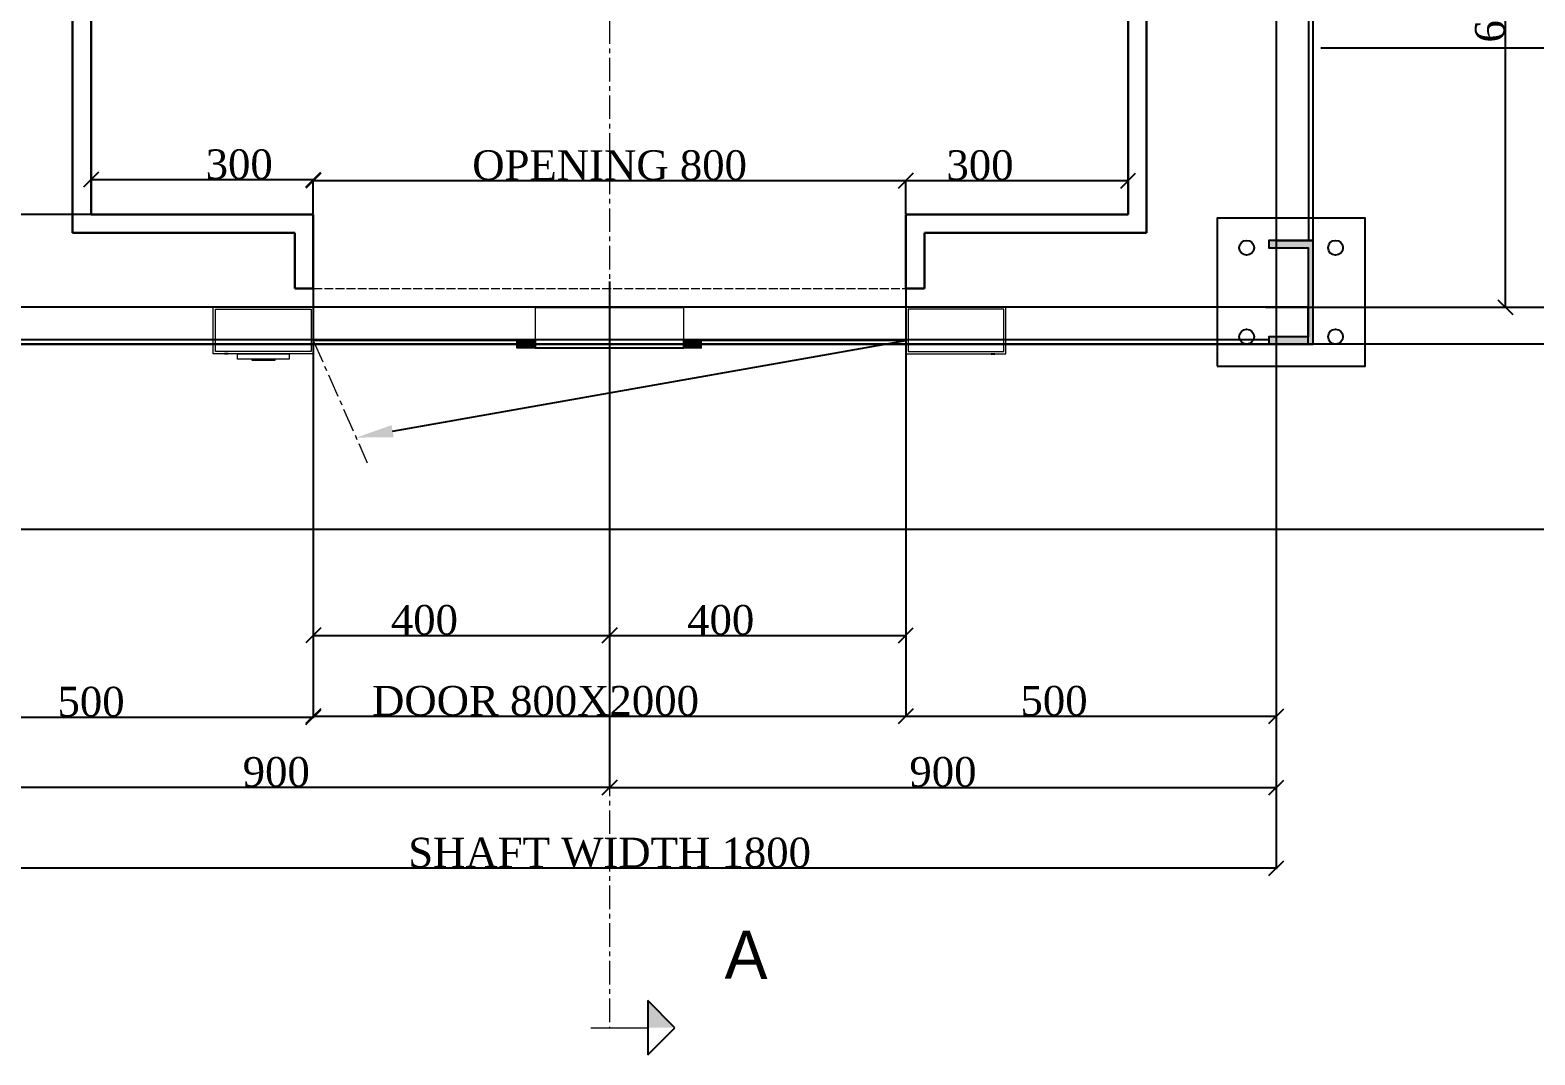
# Model space of a CAD drawing. Header units: millimetres. Extents: x -60342 to 1024385, y -25305 to 32879.
# Drawn here: x 1756 to 3788, y -2963 to -1580 of the extents above; entities that cross this region are included whole.
import ezdxf
from ezdxf import colors
from ezdxf.entities.mleader import LeaderData, LeaderLine
from ezdxf.math import Vec2, Vec3

# ---------------------------------------------------------------- set-up
doc = ezdxf.new("R2010")
doc.units = ezdxf.units.MM
doc.linetypes.add('ACAD_ISO02W100', pattern=[15, 12, -3])
doc.linetypes.add('CENTER', pattern=[50.8, 31.75, -6.35, 6.35, -6.35])
doc.layers.add('6', color=7, linetype='Continuous')
doc.layers.add('Steel', color=7, linetype='Continuous')
for name, color, linetype, lineweight in [('Car', 3, 'Continuous', 18), ('CL', 2, 'CENTER', 0), ('DL', 8, 'ACAD_ISO02W100', 0), ('step&guides', 3, 'Continuous', 30)]:
    doc.layers.add(name, color=color, linetype=linetype, lineweight=lineweight)
doc.styles.add('nassar2', font='cent.shx', dxfattribs={"height": 60})
doc.styles.add('top', font='cent.shx', dxfattribs={"height": 40})
doc.dimstyles.new('top', dxfattribs={"dimtxt": 35, "dimasz": 20, "dimexe": 1.25, "dimexo": 0.625, "dimtad": 1, "dimtxsty": 'top', "dimblk": 'OBLIQUE', "dimcen": 2.5, "dimadec": 0, "dimazin": 0, "dimtfac": 1, "dimtmove": 0, "dimatfit": 3, "dimldrblk": 'OBLIQUE', "dimfxl": 1, "dimarcsym": 0})

# ---------------------------------------------------------------- blocks, each defined once
blk = doc.blocks.new('_Oblique')
at = {"color": 0, "linetype": 'ByBlock', "lineweight": -2}
blk.add_line((-0.5, -0.5), (0.5, 0.5), dxfattribs=at)
blk = doc.blocks.new('*D24')
at = {"color": 0, "lineweight": -2, "transparency": 16777216}
for p, q in [((2138.7, -1927.2), (2138.7, -2398.1)), ((2538.7, -1927.2), (2538.7, -2398.1)), ((2138.7, -2396.8), (2538.7, -2396.8))]:
    blk.add_line(p, q, dxfattribs=at)
at = {"layer": 'Defpoints', "color": 0, "transparency": 16777216}
for p in [(2138.7, -1926.6), (2538.7, -1926.6), (2538.7, -2396.8)]:
    blk.add_point(p, dxfattribs=at)
at = {"color": 0, "lineweight": -2, "transparency": 16777216, "xscale": 20, "yscale": 20, "zscale": 20, "rotation": 180}
blk.add_blockref('_Oblique', (2138.7, -2396.8), dxfattribs=at)
at = {"color": 0, "lineweight": -2, "transparency": 16777216, "xscale": 20, "yscale": 20, "zscale": 20}
blk.add_blockref('_Oblique', (2538.7, -2396.8), dxfattribs=at)
at = {"color": 0, "transparency": 16777216, "insert": (2288.7, -2376.2), "char_height": 40, "attachment_point": 5, "style": 'top'}
blk.add_mtext('400', dxfattribs=at)
blk = doc.blocks.new('*D25')
at = {"color": 0, "lineweight": -2, "transparency": 16777216}
for p, q in [((2538.7, -1919.1), (2538.7, -2398.1)), ((2938.7, -1927.2), (2938.7, -2398.1)), ((2538.7, -2396.8), (2938.7, -2396.8))]:
    blk.add_line(p, q, dxfattribs=at)
at = {"layer": 'Defpoints', "color": 0, "transparency": 16777216}
for p in [(2538.7, -1918.5), (2938.7, -1926.6), (2938.7, -2396.8)]:
    blk.add_point(p, dxfattribs=at)
at = {"color": 0, "lineweight": -2, "transparency": 16777216, "xscale": 20, "yscale": 20, "zscale": 20, "rotation": 180}
blk.add_blockref('_Oblique', (2538.7, -2396.8), dxfattribs=at)
at = {"color": 0, "lineweight": -2, "transparency": 16777216, "xscale": 20, "yscale": 20, "zscale": 20}
blk.add_blockref('_Oblique', (2938.7, -2396.8), dxfattribs=at)
at = {"color": 0, "transparency": 16777216, "insert": (2688.7, -2376.2), "char_height": 40, "attachment_point": 5, "style": 'top'}
blk.add_mtext('400', dxfattribs=at)
blk = doc.blocks.new('*D8')
at = {"color": 0, "lineweight": -2, "transparency": 16777216}
for p, q in [((2138.7, -2047.9), (2138.7, -2507.3)), ((2938.7, -2043.8), (2938.7, -2507.3)), ((2138.7, -2506), (2938.7, -2506))]:
    blk.add_line(p, q, dxfattribs=at)
at = {"layer": 'Defpoints', "color": 0, "transparency": 16777216}
for p in [(2138.7, -2047.3), (2938.7, -2043.2), (2938.7, -2506)]:
    blk.add_point(p, dxfattribs=at)
at = {"color": 0, "lineweight": -2, "transparency": 16777216, "xscale": 20, "yscale": 20, "zscale": 20, "rotation": 180}
blk.add_blockref('_Oblique', (2138.7, -2506), dxfattribs=at)
at = {"color": 0, "lineweight": -2, "transparency": 16777216, "xscale": 20, "yscale": 20, "zscale": 20}
blk.add_blockref('_Oblique', (2938.7, -2506), dxfattribs=at)
at = {"color": 0, "transparency": 16777216, "insert": (2438.7, -2485.4), "char_height": 40, "attachment_point": 5, "style": 'top'}
blk.add_mtext('DOOR 800X2000', dxfattribs=at)
blk = doc.blocks.new('*D9')
at = {"color": 0, "lineweight": -2, "transparency": 16777216}
for p, q in [((1838.7, -1827.9), (1838.7, -1780.4)), ((2138.7, -1781.6), (1838.7, -1781.6)), ((2138.7, -1827.9), (2138.7, -1780.4))]:
    blk.add_line(p, q, dxfattribs=at)
at = {"layer": 'Defpoints', "color": 0, "transparency": 16777216}
for p in [(1838.7, -1781.6), (1838.7, -1828.6), (2138.7, -1828.6)]:
    blk.add_point(p, dxfattribs=at)
at = {"color": 0, "lineweight": -2, "transparency": 16777216, "xscale": 20, "yscale": 20, "zscale": 20, "rotation": 180}
blk.add_blockref('_Oblique', (1838.7, -1781.6), dxfattribs=at)
at = {"color": 0, "lineweight": -2, "transparency": 16777216, "xscale": 20, "yscale": 20, "zscale": 20}
blk.add_blockref('_Oblique', (2138.7, -1781.6), dxfattribs=at)
at = {"color": 0, "transparency": 16777216, "insert": (2038.7, -1761), "char_height": 40, "attachment_point": 5, "style": 'top'}
blk.add_mtext('300', dxfattribs=at)
blk = doc.blocks.new('*D10')
at = {"color": 0, "lineweight": -2, "transparency": 16777216}
for p, q in [((2138.7, -1827.9), (2138.7, -1781.6)), ((2138.7, -1782.9), (2938.7, -1782.9)), ((2938.7, -1827.9), (2938.7, -1781.6))]:
    blk.add_line(p, q, dxfattribs=at)
at = {"layer": 'Defpoints', "color": 0, "transparency": 16777216}
for p in [(2938.7, -1782.9), (2138.7, -1828.6), (2938.7, -1828.6)]:
    blk.add_point(p, dxfattribs=at)
at = {"color": 0, "lineweight": -2, "transparency": 16777216, "xscale": 20, "yscale": 20, "zscale": 20, "rotation": 180}
blk.add_blockref('_Oblique', (2138.7, -1782.9), dxfattribs=at)
at = {"color": 0, "lineweight": -2, "transparency": 16777216, "xscale": 20, "yscale": 20, "zscale": 20}
blk.add_blockref('_Oblique', (2938.7, -1782.9), dxfattribs=at)
at = {"color": 0, "transparency": 16777216, "insert": (2538.7, -1762.2), "char_height": 40, "attachment_point": 5, "style": 'top'}
blk.add_mtext('OPENING 800', dxfattribs=at)
blk = doc.blocks.new('*D26')
at = {"color": 0, "lineweight": -2, "transparency": 16777216}
for p, q in [((2938.7, -1827.9), (2938.7, -1781.6)), ((2938.7, -1782.9), (3238.7, -1782.9)), ((3238.7, -1827.9), (3238.7, -1781.6))]:
    blk.add_line(p, q, dxfattribs=at)
at = {"layer": 'Defpoints', "color": 0, "transparency": 16777216}
for p in [(3238.7, -1782.9), (2938.7, -1828.6), (3238.7, -1828.6)]:
    blk.add_point(p, dxfattribs=at)
at = {"color": 0, "lineweight": -2, "transparency": 16777216, "xscale": 20, "yscale": 20, "zscale": 20, "rotation": 180}
blk.add_blockref('_Oblique', (2938.7, -1782.9), dxfattribs=at)
at = {"color": 0, "lineweight": -2, "transparency": 16777216, "xscale": 20, "yscale": 20, "zscale": 20}
blk.add_blockref('_Oblique', (3238.7, -1782.9), dxfattribs=at)
at = {"color": 0, "transparency": 16777216, "insert": (3038.7, -1762.2), "char_height": 40, "attachment_point": 5, "style": 'top'}
blk.add_mtext('300', dxfattribs=at)
blk = doc.blocks.new('*D11')
at = {"color": 0, "lineweight": -2, "transparency": 16777216}
for p, q in [((3438.7, -1864.2), (3438.7, -2507.3)), ((2938.7, -2012), (2938.7, -2507.3)), ((2938.7, -2506), (3438.7, -2506))]:
    blk.add_line(p, q, dxfattribs=at)
at = {"layer": 'Defpoints', "color": 0, "transparency": 16777216}
for p in [(3438.7, -1863.6), (2938.7, -2011.4), (3438.7, -2506)]:
    blk.add_point(p, dxfattribs=at)
at = {"color": 0, "lineweight": -2, "transparency": 16777216, "xscale": 20, "yscale": 20, "zscale": 20, "rotation": 180}
blk.add_blockref('_Oblique', (2938.7, -2506), dxfattribs=at)
at = {"color": 0, "lineweight": -2, "transparency": 16777216, "xscale": 20, "yscale": 20, "zscale": 20}
blk.add_blockref('_Oblique', (3438.7, -2506), dxfattribs=at)
at = {"color": 0, "transparency": 16777216, "insert": (3138.7, -2485.4), "char_height": 40, "attachment_point": 5, "style": 'top'}
blk.add_mtext('500', dxfattribs=at)
blk = doc.blocks.new('*D12')
at = {"color": 0, "lineweight": -2, "transparency": 16777216}
for p, q in [((1638.7, -1864.2), (1638.7, -2508.5)), ((2138.7, -1927.2), (2138.7, -2508.5)), ((1638.7, -2507.3), (2138.7, -2507.3))]:
    blk.add_line(p, q, dxfattribs=at)
at = {"layer": 'Defpoints', "color": 0, "transparency": 16777216}
for p in [(1638.7, -1863.6), (2138.7, -1926.6), (2138.7, -2507.3)]:
    blk.add_point(p, dxfattribs=at)
at = {"color": 0, "lineweight": -2, "transparency": 16777216, "xscale": 20, "yscale": 20, "zscale": 20, "rotation": 180}
blk.add_blockref('_Oblique', (1638.7, -2507.3), dxfattribs=at)
at = {"color": 0, "lineweight": -2, "transparency": 16777216, "xscale": 20, "yscale": 20, "zscale": 20}
blk.add_blockref('_Oblique', (2138.7, -2507.3), dxfattribs=at)
at = {"color": 0, "transparency": 16777216, "insert": (1838.7, -2486.6), "char_height": 40, "attachment_point": 5, "style": 'top'}
blk.add_mtext('500', dxfattribs=at)
blk = doc.blocks.new('*D13')
at = {"color": 0, "lineweight": -2, "transparency": 16777216}
for p, q in [((1638.7, -1864.2), (1638.7, -2603.3)), ((2538.7, -2023.3), (2538.7, -2603.3)), ((2538.7, -2602.1), (1638.7, -2602.1))]:
    blk.add_line(p, q, dxfattribs=at)
at = {"layer": 'Defpoints', "color": 0, "transparency": 16777216}
for p in [(1638.7, -1863.6), (2538.7, -2022.6), (1638.7, -2602.1)]:
    blk.add_point(p, dxfattribs=at)
at = {"color": 0, "lineweight": -2, "transparency": 16777216, "xscale": 20, "yscale": 20, "zscale": 20, "rotation": 180}
blk.add_blockref('_Oblique', (1638.7, -2602.1), dxfattribs=at)
at = {"color": 0, "lineweight": -2, "transparency": 16777216, "xscale": 20, "yscale": 20, "zscale": 20}
blk.add_blockref('_Oblique', (2538.7, -2602.1), dxfattribs=at)
at = {"color": 0, "transparency": 16777216, "insert": (2088.7, -2581.4), "char_height": 40, "attachment_point": 5, "style": 'top'}
blk.add_mtext('900', dxfattribs=at)
blk = doc.blocks.new('*D14')
at = {"color": 0, "lineweight": -2, "transparency": 16777216}
for p, q in [((3438.7, -1864.2), (3438.7, -2603.3)), ((2538.7, -2023.3), (2538.7, -2603.3)), ((2538.7, -2602.1), (3438.7, -2602.1))]:
    blk.add_line(p, q, dxfattribs=at)
at = {"layer": 'Defpoints', "color": 0, "transparency": 16777216}
for p in [(3438.7, -1863.6), (2538.7, -2022.6), (3438.7, -2602.1)]:
    blk.add_point(p, dxfattribs=at)
at = {"color": 0, "lineweight": -2, "transparency": 16777216, "xscale": 20, "yscale": 20, "zscale": 20, "rotation": 180}
blk.add_blockref('_Oblique', (2538.7, -2602.1), dxfattribs=at)
at = {"color": 0, "lineweight": -2, "transparency": 16777216, "xscale": 20, "yscale": 20, "zscale": 20}
blk.add_blockref('_Oblique', (3438.7, -2602.1), dxfattribs=at)
at = {"color": 0, "transparency": 16777216, "insert": (2988.7, -2581.4), "char_height": 40, "attachment_point": 5, "style": 'top'}
blk.add_mtext('900', dxfattribs=at)
blk = doc.blocks.new('*D27')
at = {"color": 0, "lineweight": -2, "transparency": 16777216}
for p, q in [((1638.7, -1784.7), (1638.7, -2712.3)), ((3438.7, -1864.2), (3438.7, -2712.3)), ((3438.7, -2711.1), (1638.7, -2711.1))]:
    blk.add_line(p, q, dxfattribs=at)
at = {"layer": 'Defpoints', "color": 0, "transparency": 16777216}
for p in [(1638.7, -1784), (3438.7, -1863.6), (1638.7, -2711.1)]:
    blk.add_point(p, dxfattribs=at)
at = {"color": 0, "lineweight": -2, "transparency": 16777216, "xscale": 20, "yscale": 20, "zscale": 20, "rotation": 180}
blk.add_blockref('_Oblique', (1638.7, -2711.1), dxfattribs=at)
at = {"color": 0, "lineweight": -2, "transparency": 16777216, "xscale": 20, "yscale": 20, "zscale": 20}
blk.add_blockref('_Oblique', (3438.7, -2711.1), dxfattribs=at)
at = {"color": 0, "transparency": 16777216, "insert": (2538.7, -2690.5), "char_height": 40, "attachment_point": 5, "style": 'top'}
blk.add_mtext('SHAFT WIDTH 1800', dxfattribs=at)
blk = doc.blocks.new('*D16')
at = {"color": 0, "lineweight": -2, "transparency": 16777216}
for p, q in [((3434.3, -1328.6), (3749.1, -1328.6)), ((3747.8, -1328.6), (3747.8, -1953.6)), ((3429.3, -1953.6), (3749.1, -1953.6))]:
    blk.add_line(p, q, dxfattribs=at)
at = {"layer": 'Defpoints', "color": 0, "transparency": 16777216}
for p in [(3433.7, -1328.6), (3428.7, -1953.6), (3747.8, -1953.6)]:
    blk.add_point(p, dxfattribs=at)
at = {"color": 0, "lineweight": -2, "transparency": 16777216, "xscale": 20, "yscale": 20, "zscale": 20}
for p, rotation in [((3747.8, -1328.6), 90), ((3747.8, -1953.6), 270)]:
    blk.add_blockref('_Oblique', p, dxfattribs=dict(at, rotation=rotation))
at = {"color": 0, "transparency": 16777216, "insert": (3727.2, -1551.1), "char_height": 40, "attachment_point": 5, "rotation": 90, "style": 'top'}
blk.add_mtext('625', dxfattribs=at)
blk = doc.blocks.new('*D18')
at = {"color": 0, "lineweight": -2, "transparency": 16777216}
for p, q in [((1838, -828.6), (1221.1, -828.6)), ((1222.4, -1828.6), (1222.4, -828.6)), ((1988, -1828.6), (1221.1, -1828.6))]:
    blk.add_line(p, q, dxfattribs=at)
at = {"layer": 'Defpoints', "color": 0, "transparency": 16777216}
for p in [(1222.4, -828.6), (1838.7, -828.6), (1988.7, -1828.6)]:
    blk.add_point(p, dxfattribs=at)
at = {"color": 0, "lineweight": -2, "transparency": 16777216, "xscale": 20, "yscale": 20, "zscale": 20}
for p, rotation in [((1222.4, -828.6), 90), ((1222.4, -1828.6), 270)]:
    blk.add_blockref('_Oblique', p, dxfattribs=dict(at, rotation=rotation))
at = {"color": 0, "transparency": 16777216, "insert": (1201.7, -1278.6), "char_height": 40, "attachment_point": 5, "rotation": 90, "style": 'top'}
blk.add_mtext('CAR DEPTH 1000', dxfattribs=at)
blk = doc.blocks.new('*D21')
at = {"color": 0, "lineweight": -2, "transparency": 16777216}
for p, q in [((3434.3, -553.6), (3884.8, -553.6)), ((3883.5, -1953.6), (3883.5, -553.6)), ((3424.3, -1953.6), (3884.8, -1953.6))]:
    blk.add_line(p, q, dxfattribs=at)
at = {"layer": 'Defpoints', "color": 0, "transparency": 16777216}
for p in [(3433.7, -553.6), (3883.5, -553.6), (3423.7, -1953.6)]:
    blk.add_point(p, dxfattribs=at)
at = {"color": 0, "lineweight": -2, "transparency": 16777216, "xscale": 20, "yscale": 20, "zscale": 20}
for p, rotation in [((3883.5, -553.6), 90), ((3883.5, -1953.6), 270)]:
    blk.add_blockref('_Oblique', p, dxfattribs=dict(at, rotation=rotation))
at = {"color": 0, "transparency": 16777216, "insert": (3862.9, -1113.6), "char_height": 40, "attachment_point": 5, "rotation": 90, "style": 'top'}
blk.add_mtext('SHAFT DEPTH  1400', dxfattribs=at)

msp = doc.modelspace()

# ---------------------------------------------------------------- hatches: boundary and pattern name
at = {"true_color": 0x000007, "transparency": 33554666}
h = msp.add_hatch(color=7, dxfattribs=at)
h.paths.add_polyline_path([(2438.596, -1998.508), (2413.841, -1998.508), (2438.596, -2008.515)])
h.paths.add_polyline_path([(2413.841, -1998.508), (2438.596, -2008.515), (2413.841, -2008.515)])
h = msp.add_hatch(color=7, dxfattribs=at)
h.paths.add_polyline_path([(2662.439, -1998.508), (2638.738, -1998.508), (2662.439, -2008.515)])
h.paths.add_polyline_path([(2638.738, -1998.508), (2662.439, -2008.515), (2638.738, -2008.515)])
at = {"layer": 'Car', "lineweight": 25, "ltscale": 4, "transparency": 16777216}
h = msp.add_hatch(color=256, dxfattribs=at)
h.dxf.hatch_style = 1
h.paths.add_polyline_path([(2590.334, -2926.511), (2590.435, -2889.76), (2626.865, -2926.612)])
at = {"layer": 'Steel'}
msp.add_hatch(color=256, dxfattribs=at).paths.add_polyline_path([(3488.667, -1863.551), (3428.667, -1863.551), (3428.667, -1873.551), (3481.667, -1873.551), (3481.667, -1993.551), (3428.667, -1993.551), (3428.667, -2003.551), (3488.667, -2003.551)], flags=0)

# ---------------------------------------------------------------- linework, layer by layer
for p, q in [((2023.667, -1953.551), (2018.667, -1953.551)), ((3058.667, -1953.551), (3053.667, -1953.551)), ((2023.667, -2016.592), (2018.667, -2016.592)), ((3053.667, -2016.592), (3058.667, -2016.592))]:
    msp.add_line(p, q)
at = {"transparency": 33554666}
msp.add_line((2438.596, -1953.551), (2638.738, -1953.551), dxfattribs=at)
at = {"color": 7, "linetype": 'Continuous', "lineweight": 20, "transparency": 33554666}
for p, q in [((2438.596, -1998.551), (2138.667, -1998.551)), ((2938.667, -1998.551), (2638.738, -1998.551))]:
    msp.add_line(p, q, dxfattribs=at)
for points in [[(2003.667, -1953.551), (2138.667, -1953.551), (2138.667, -2016.592), (2003.667, -2016.592)], [(2006.667, -1956.571), (2135.667, -1956.551), (2135.667, -2013.551), (2006.667, -2013.571)], [(3073.667, -1953.551), (2938.667, -1953.551), (2938.667, -2016.592), (3073.667, -2016.592)], [(3070.667, -1956.571), (2941.667, -1956.551), (2941.667, -2013.551), (3070.667, -2013.571)], [(2106.167, -2023.898), (2036.167, -2023.898), (2036.167, -2016.592), (2106.167, -2016.592)], [(2086.751, -2025.898), (2056.135, -2025.898), (2056.135, -2023.898), (2086.751, -2023.898)]]:
    msp.add_lwpolyline(points, close=True, dxfattribs=at)
for points in [[(2638.738, -1998.551), (2938.667, -1998.551), (2938.667, -1953.551), (2138.667, -1953.551), (2138.667, -1998.551), (2438.596, -1998.551)], [(2438.596, -2008.515), (2438.596, -2003.586), (2438.596, -1953.551)], [(2638.738, -2008.515), (2638.738, -1953.551), (2638.738, -1953.551)]]:
    msp.add_lwpolyline(points, dxfattribs=at)
msp.add_lwpolyline([(788.667, -2253.551), (4288.667, -2253.551), (4288.667, -2003.551), (788.667, -2003.551)], close=True)
at = {"color": 7, "linetype": 'Continuous', "lineweight": -2, "true_color": 0x000007, "transparency": 33554666}
for points in [[(2438.596, -1998.508), (2413.841, -1998.508), (2438.596, -2008.515)], [(2413.841, -1998.508), (2438.596, -2008.515), (2413.841, -2008.515)], [(2662.439, -1998.508), (2638.738, -1998.508), (2662.439, -2008.515)], [(2638.738, -1998.508), (2662.439, -2008.515), (2638.738, -2008.515)]]:
    msp.add_lwpolyline(points, close=True, dxfattribs=at)
at = {"color": 7, "linetype": 'Continuous', "lineweight": 20, "true_color": 0x000007, "transparency": 33554666}
for points in [[(2413.841, -2008.515), (2413.841, -1998.508), (2413.841, -1998.508)], [(2662.439, -2008.515), (2662.439, -1998.508), (2662.439, -1998.508)]]:
    msp.add_lwpolyline(points, dxfattribs=at)
at = {"layer": '6', "transparency": 33554666}
msp.add_line((2438.596, -2008.515), (2638.738, -2008.515), dxfattribs=at)
at = {"layer": 'Car', "lineweight": 25, "ltscale": 4, "transparency": 33554666}
for p, q in [((2590.435, -2889.76), (2590.233, -2963.262)), ((2626.865, -2926.612), (2590.435, -2889.76)), ((2590.233, -2963.262), (2626.981, -2926.738))]:
    msp.add_line(p, q, dxfattribs=at)
at = {"layer": 'Car', "ltscale": 4, "transparency": 33554666}
msp.add_line((2513.546, -2926.511), (2590.334, -2926.511), dxfattribs=at)
at = {"layer": 'CL'}
for p, q in [((2538.667, -42.296, -110.467), (2538.667, -2926.511)), ((2138.667, -1998.551), (2211.456, -2163.675))]:
    msp.add_line(p, q, dxfattribs=at)
at = {"layer": 'DL', "transparency": 33554666}
msp.add_line((2138.667, -1928.551), (2938.667, -1928.551), dxfattribs=at)
at = {"layer": 'Steel'}
for p, q in [((3482.667, -1863.551), (3482.667, -643.551)), ((3498.667, -1603.551), (3998.667, -1603.551)), ((1648.667, -1997.551), (3428.667, -1997.551))]:
    msp.add_line(p, q, dxfattribs=at)
for points in [[(3438.667, -1863.551), (3488.667, -1863.551), (3488.667, -643.551), (3438.667, -643.551)], [(3358.667, -2033.551), (3558.667, -2033.551), (3558.667, -1833.551), (3358.667, -1833.551)], [(3488.667, -1863.551), (3428.667, -1863.551), (3428.667, -1873.551), (3481.667, -1873.551), (3481.667, -1993.551), (3428.667, -1993.551), (3428.667, -2003.551), (3488.667, -2003.551)], [(1648.667, -2003.551), (3481.667, -2003.551), (3481.667, -1953.551), (1648.667, -1953.551)]]:
    msp.add_lwpolyline(points, close=True, dxfattribs=at)
for centre in [(3398.667, -1873.551), (3518.667, -1873.551), (3398.667, -1993.551), (3518.667, -1993.551)]:
    msp.add_circle(centre, 10, dxfattribs=at)
at = {"layer": 'step&guides'}
for p, q in [((1813.667, -803.551), (1813.667, -1853.551)), ((3263.667, -803.551), (3263.667, -1853.551)), ((1838.667, -828.551), (1838.667, -1828.551)), ((3238.667, -828.551), (3238.667, -1828.551)), ((1838.667, -1828.551), (2138.667, -1828.551)), ((2138.667, -1828.551), (2138.667, -1928.551)), ((2938.667, -1828.551), (3238.667, -1828.551)), ((2938.667, -1828.551), (2938.667, -1928.551)), ((1813.667, -1853.551), (2113.667, -1853.551)), ((2113.667, -1853.551), (2113.667, -1928.551)), ((2963.667, -1853.551), (3263.667, -1853.551)), ((2963.667, -1853.551), (2963.667, -1928.551)), ((2138.667, -1928.551), (2113.667, -1928.551)), ((2963.667, -1928.551), (2938.667, -1928.551))]:
    msp.add_line(p, q, dxfattribs=at)

# ---------------------------------------------------------------- texts
at = {"ltscale": 4, "transparency": 33554666, "insert": (2752.157, -2795.715), "char_height": 65, "attachment_point": 3, "rotation": 359.727953}
msp.add_mtext_dynamic_manual_height_columns('A', width=315.98199, gutter_width=125, heights=[0], dxfattribs=at)

# ---------------------------------------------------------------- dimensions: what is measured, and where the dimension line sits
for base, p1, p2, text, picture, middle in [((3883.526, -553.551), (3423.667, -1953.551), (3433.667, -553.551), 'SHAFT DEPTH  <>', '*D21', (3883.526, -1113.551)), ((1222.36, -828.551), (1988.667, -1828.551), (1838.667, -828.551), 'CAR DEPTH <>', '*D18', (1222.36, -1278.551))]:
    dim = msp.add_linear_dim(base=base, p1=p1, p2=p2, angle=90, text=text, dimstyle='top')
    dim.commit()
    dim.dimension.update_dxf_attribs({"geometry": picture, "text_midpoint": middle, "dimtype": 160})
dim = msp.add_linear_dim(base=(3747.804, -1953.551), p1=(3433.667, -1328.551), p2=(3428.667, -1953.551), angle=90, dimstyle='top')
dim.commit()
dim.dimension.update_dxf_attribs({"geometry": '*D16', "text_midpoint": (3747.804, -1551.051), "dimtype": 160})
for base, p1, p2, text, picture, middle in [((2938.667, -1782.861), (2138.667, -1828.551), (2938.667, -1828.551), 'OPENING <>', '*D10', (2538.667, -1782.861)), ((1638.667, -2711.091), (3438.667, -1863.551), (1638.667, -1784.029), 'SHAFT WIDTH <>', '*D27', (2538.667, -2711.091)), ((2938.667, -2506.012), (2138.667, -2047.272), (2938.667, -2043.223), 'DOOR <>X2000', '*D8', (2438.667, -2506.012))]:
    dim = msp.add_linear_dim(base=base, p1=p1, p2=p2, text=text, dimstyle='top')
    dim.commit()
    dim.dimension.update_dxf_attribs({"geometry": picture, "text_midpoint": middle, "dimtype": 160})
for base, p1, p2, picture, middle in [((1838.667, -1781.611), (2138.667, -1828.551), (1838.667, -1828.551), '*D9', (2038.667, -1781.611)), ((3238.667, -1782.861), (2938.667, -1828.551), (3238.667, -1828.551), '*D26', (3038.667, -1782.861)), ((2138.667, -2507.262), (1638.667, -1863.551), (2138.667, -1926.592), '*D12', (1838.667, -2507.262)), ((1638.667, -2602.07), (2538.667, -2022.628), (1638.667, -1863.551), '*D13', (2088.667, -2602.07)), ((3438.667, -2602.07), (2538.667, -2022.628), (3438.667, -1863.551), '*D14', (2988.667, -2602.07)), ((3438.667, -2506.012), (2938.667, -2011.366), (3438.667, -1863.551), '*D11', (3138.667, -2506.012)), ((2538.667, -2396.822), (2138.667, -1926.592), (2538.667, -1926.592), '*D24', (2288.667, -2396.822)), ((2938.667, -2396.822), (2538.667, -1918.515), (2938.667, -1926.592), '*D25', (2688.667, -2396.822))]:
    dim = msp.add_linear_dim(base=base, p1=p1, p2=p2, dimstyle='top')
    dim.commit()
    dim.dimension.update_dxf_attribs({"geometry": picture, "text_midpoint": middle, "dimtype": 160})

# ---------------------------------------------------------------- leaders
at = {"layer": 'CL'}
ml = msp.add_multileader_mtext('Standard', dxfattribs=at)
ml.set_content('', color=256, style='nassar2')
ml.set_leader_properties()
ml.build(insert=Vec2(0, 0))
ml.multileader.update_dxf_attribs({"text_left_attachment_type": 6, "text_right_attachment_type": 6, "dogleg_length": 0.36, "arrow_head_size": 50})
ctx = ml.context
ctx.base_point, ctx.char_height, ctx.arrow_head_size, ctx.landing_gap_size, ctx.plane_origin = Vec3(2938.667, -1998.551), 60, 50, 0.09, Vec3(2432.599, -2163.613)
ctx.left_attachment, ctx.right_attachment = 6, 6
notes = []
notes.append((ctx, [(1, (1, 1, 0), (2938.667, -1998.551), (1, 0), 0.0000157, [(0, [(2196.54, -2129.838)], 0, [])])]))
ctx.mtext.insert, ctx.mtext.flow_direction = Vec3(2938.757, -1938.551), 5
for ctx, leaders in notes:
    for number, flags, end, landing, length, lines in leaders:
        leader = LeaderData()
        leader.index, (leader.has_last_leader_line, leader.has_dogleg_vector, leader.attachment_direction) = number, flags
        leader.last_leader_point, leader.dogleg_vector, leader.dogleg_length = Vec3(end), Vec3(landing), length
        for number, points, colour, breaks in lines:
            line = LeaderLine()
            line.index, line.vertices, line.color, line.breaks = number, Vec3.list(points), colors.encode_raw_color(colour), breaks
            leader.lines.append(line)
        ctx.leaders.append(leader)

doc.saveas('drawing.dxf')
